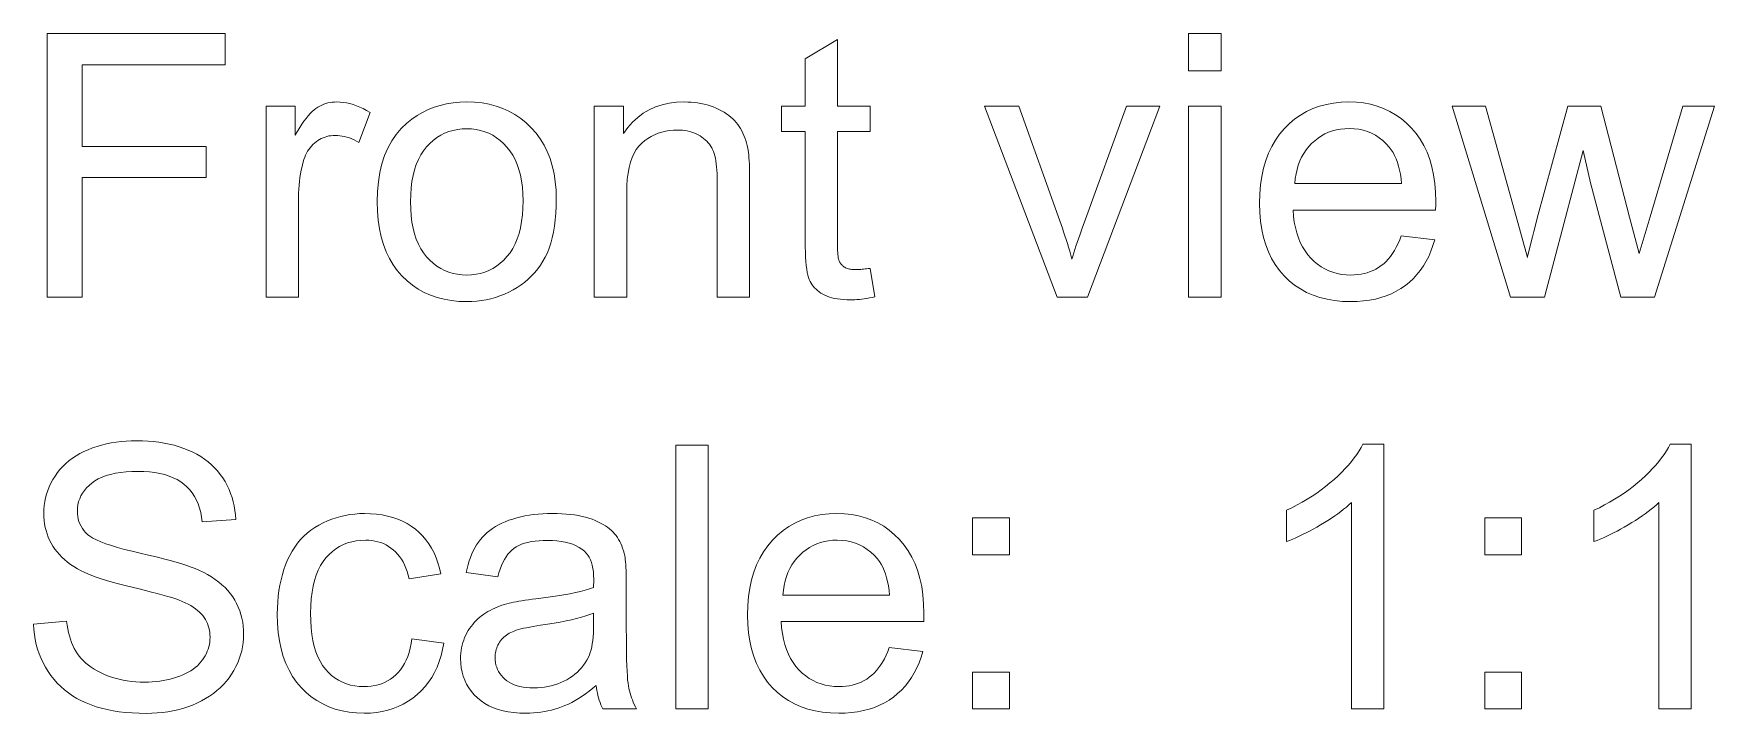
# Model space of a CAD drawing. Extents: x 10 to 410, y 5 to 287.
# Drawn here: x 109.6 to 141.45, y 87.92 to 100.81 of the extents above; entities that cross this region are included whole.
import ezdxf

# ---------------------------------------------------------------- set-up
doc = ezdxf.new("R2010")
doc.units = 0

msp = doc.modelspace()

# ---------------------------------------------------------------- linework, layer by layer
at = {"color": 7, "lineweight": 13}
for points in [[(109.86219, 95.808212), (109.86219, 100.808212), (113.235313, 100.808212), (113.235313, 100.21817), (110.523849, 100.21817), (110.523849, 98.669739), (112.870377, 98.669739), (112.870377, 98.079697), (110.523849, 98.079697), (110.523849, 95.808212)], [(125.452225, 96.357323), (125.540909, 95.815033), (125.489609, 95.804665), (125.439407, 95.795387), (125.390289, 95.787201), (125.34227, 95.780106), (125.295334, 95.774109), (125.249496, 95.769196), (125.20475, 95.765373), (125.161095, 95.76265), (125.11853, 95.761009), (125.077057, 95.76046), (125.011711, 95.76152), (124.949364, 95.764694), (124.890015, 95.769981), (124.833672, 95.777382), (124.780334, 95.786896), (124.729996, 95.798523), (124.682648, 95.812271), (124.638313, 95.828133), (124.596977, 95.846107), (124.55864, 95.866196), (124.522896, 95.888), (124.489334, 95.911148), (124.457962, 95.935616), (124.428764, 95.961418), (124.401749, 95.988548), (124.376923, 96.017014), (124.354279, 96.046806), (124.333809, 96.077927), (124.315529, 96.110374), (124.299431, 96.144157), (124.285172, 96.182411), (124.272415, 96.228264), (124.261162, 96.281731), (124.251411, 96.342796), (124.243156, 96.411469), (124.236404, 96.487747), (124.231148, 96.571632), (124.227402, 96.663124), (124.225151, 96.762222), (124.224396, 96.868919), (124.224396, 98.95282), (123.774193, 98.95282), (123.774193, 99.430313), (124.224396, 99.430313), (124.224396, 100.327309), (124.8349, 100.695663), (124.8349, 99.430313), (125.452225, 99.430313), (125.452225, 98.95282), (124.8349, 98.95282), (124.8349, 96.834816), (124.835228, 96.784164), (124.836197, 96.737274), (124.837814, 96.69413), (124.840088, 96.654732), (124.843002, 96.619095), (124.846565, 96.587204), (124.850777, 96.559067), (124.855637, 96.534676), (124.861145, 96.514046), (124.867302, 96.497162), (124.874191, 96.48246), (124.881897, 96.468376), (124.890427, 96.454903), (124.899773, 96.442047), (124.909935, 96.429802), (124.920921, 96.418175), (124.932724, 96.407158), (124.945335, 96.396751), (124.958778, 96.386963), (124.97303, 96.377792), (124.988327, 96.369362), (125.00489, 96.361824), (125.022705, 96.355179), (125.041794, 96.349411), (125.062134, 96.344536), (125.08374, 96.340546), (125.106613, 96.33744), (125.130745, 96.335228), (125.156136, 96.333893), (125.182785, 96.33345), (125.203903, 96.333687), (125.226303, 96.334404), (125.250015, 96.335602), (125.275009, 96.337273), (125.301308, 96.339417), (125.328903, 96.342049), (125.357788, 96.345146), (125.38797, 96.348732), (125.419449, 96.352791)], [(131.489059, 100.102211), (131.489059, 100.808212), (132.102982, 100.808212), (132.102982, 100.102211)], [(114.009529, 95.808212), (114.009529, 99.430313), (114.56205, 99.430313), (114.56205, 98.881203), (114.604019, 98.95565), (114.64534, 99.024857), (114.686012, 99.088806), (114.726036, 99.147507), (114.765411, 99.200951), (114.804138, 99.249138), (114.842216, 99.292076), (114.879646, 99.329765), (114.916435, 99.362206), (114.952568, 99.389389), (114.988739, 99.412712), (115.025627, 99.433586), (115.063225, 99.452003), (115.101547, 99.467964), (115.140579, 99.481476), (115.180328, 99.492523), (115.220802, 99.501122), (115.261986, 99.507256), (115.303879, 99.510941), (115.346497, 99.512169), (115.408676, 99.510193), (115.471054, 99.504257), (115.533638, 99.494362), (115.596428, 99.480515), (115.659424, 99.462715), (115.722626, 99.440956), (115.786026, 99.415237), (115.84964, 99.385567), (115.913452, 99.351936), (115.97747, 99.314354), (115.766006, 98.744774), (115.720985, 98.77005), (115.675964, 98.792664), (115.630943, 98.812614), (115.585922, 98.829903), (115.540909, 98.844536), (115.495888, 98.856506), (115.450867, 98.865814), (115.405846, 98.872467), (115.360825, 98.876457), (115.315804, 98.877792), (115.275963, 98.876579), (115.236946, 98.872948), (115.198746, 98.86689), (115.161369, 98.858414), (115.124809, 98.847519), (115.089066, 98.834198), (115.054138, 98.818459), (115.020035, 98.800301), (114.98674, 98.779716), (114.954277, 98.756714), (114.923134, 98.73156), (114.893837, 98.704529), (114.866379, 98.675621), (114.840767, 98.644844), (114.816994, 98.612183), (114.795067, 98.577652), (114.774979, 98.541245), (114.756729, 98.50296), (114.740326, 98.462799), (114.725761, 98.420761), (114.706322, 98.354668), (114.688927, 98.287338), (114.673576, 98.218788), (114.660278, 98.149002), (114.649025, 98.077995), (114.639816, 98.005753), (114.632652, 97.932289), (114.627533, 97.857597), (114.624466, 97.781677), (114.623444, 97.704529), (114.623444, 95.808212)], [(116.113892, 97.619263), (116.119484, 97.815269), (116.136269, 98.000847), (116.16423, 98.17598), (116.203384, 98.340683), (116.253731, 98.494942), (116.315254, 98.638771), (116.38797, 98.772163), (116.47187, 98.895119), (116.566963, 99.007629), (116.673241, 99.109711), (116.768738, 99.18618), (116.868324, 99.254601), (116.972008, 99.314964), (117.079788, 99.367287), (117.191658, 99.411552), (117.307617, 99.447777), (117.427673, 99.475945), (117.551819, 99.496071), (117.680061, 99.508141), (117.812393, 99.512169), (117.959045, 99.507271), (118.10025, 99.492592), (118.235992, 99.468117), (118.36628, 99.433861), (118.491112, 99.389809), (118.610481, 99.335976), (118.724396, 99.272346), (118.832855, 99.198936), (118.93586, 99.11573), (119.033401, 99.022743), (119.123474, 98.92112), (119.204071, 98.812035), (119.275185, 98.695473), (119.336815, 98.571449), (119.388962, 98.439949), (119.431625, 98.30098), (119.464813, 98.154549), (119.488518, 98.000641), (119.502739, 97.839264), (119.507477, 97.670425), (119.505386, 97.533569), (119.499092, 97.402687), (119.488602, 97.277771), (119.473923, 97.158829), (119.45504, 97.045845), (119.431969, 96.938843), (119.404701, 96.837799), (119.373238, 96.742729), (119.337578, 96.653625), (119.297729, 96.570488), (119.253868, 96.492134), (119.206184, 96.417351), (119.154686, 96.346153), (119.099365, 96.278542), (119.040222, 96.214508), (118.977264, 96.154053), (118.910484, 96.097176), (118.839882, 96.043884), (118.765457, 95.994179), (118.687225, 95.948051), (118.606339, 95.90593), (118.523987, 95.86824), (118.44017, 95.834984), (118.354889, 95.806168), (118.268143, 95.781776), (118.179924, 95.761826), (118.09024, 95.746307), (117.999092, 95.735222), (117.906471, 95.728577), (117.812393, 95.726357), (117.663193, 95.731232), (117.519829, 95.745865), (117.382294, 95.770248), (117.250595, 95.80439), (117.124725, 95.848289), (117.004684, 95.901939), (116.89048, 95.96534), (116.782104, 96.038498), (116.679565, 96.121414), (116.582855, 96.214081), (116.493752, 96.315918), (116.414032, 96.426353), (116.343681, 96.545387), (116.282722, 96.673012), (116.231133, 96.809235), (116.188927, 96.954048), (116.156097, 97.10746), (116.132652, 97.26947), (116.118584, 97.440071)], [(120.227127, 95.808212), (120.227127, 99.430313), (120.779648, 99.430313), (120.779648, 98.915306), (120.863007, 99.028709), (120.953453, 99.13018), (121.051003, 99.219704), (121.15564, 99.297302), (121.267372, 99.362953), (121.3862, 99.416672), (121.512115, 99.45845), (121.645134, 99.488297), (121.78524, 99.506203), (121.932449, 99.512169), (121.997406, 99.510994), (122.061302, 99.507462), (122.124146, 99.501579), (122.185928, 99.49334), (122.246651, 99.48275), (122.30632, 99.46981), (122.364929, 99.454514), (122.422485, 99.436859), (122.478989, 99.416855), (122.534424, 99.394501), (122.587952, 99.370232), (122.638725, 99.344498), (122.686729, 99.317299), (122.731972, 99.288635), (122.774445, 99.258499), (122.814163, 99.226906), (122.85112, 99.19384), (122.885315, 99.159302), (122.91674, 99.123306), (122.945404, 99.085838), (122.97187, 99.046921), (122.996704, 99.006577), (123.019897, 98.964798), (123.041451, 98.921585), (123.061371, 98.876938), (123.079651, 98.830856), (123.096291, 98.783348), (123.111298, 98.734406), (123.124672, 98.684029), (123.136406, 98.632225), (123.142883, 98.595558), (123.148682, 98.55378), (123.153793, 98.506882), (123.158234, 98.454872), (123.16198, 98.397743), (123.165054, 98.335495), (123.167442, 98.268135), (123.169144, 98.195663), (123.170166, 98.118073), (123.170509, 98.035362), (123.170509, 95.808212), (122.556595, 95.808212), (122.556595, 98.01149), (122.555878, 98.084625), (122.553726, 98.153984), (122.550148, 98.219551), (122.545135, 98.281334), (122.538689, 98.339333), (122.530807, 98.393547), (122.5215, 98.44397), (122.510757, 98.490616), (122.498581, 98.53347), (122.48497, 98.57254), (122.469536, 98.608963), (122.451889, 98.64389), (122.432022, 98.677315), (122.409935, 98.709236), (122.385635, 98.739655), (122.359116, 98.768578), (122.330383, 98.796005), (122.299431, 98.821922), (122.266266, 98.846344), (122.230881, 98.869263), (122.193756, 98.89032), (122.155365, 98.909164), (122.115715, 98.925797), (122.074806, 98.940201), (122.032631, 98.9524), (121.989197, 98.962372), (121.944504, 98.970131), (121.898544, 98.975677), (121.851326, 98.979004), (121.802841, 98.98011), (121.725471, 98.977615), (121.650253, 98.970146), (121.577179, 98.957703), (121.506256, 98.940269), (121.437477, 98.917862), (121.37085, 98.89048), (121.306374, 98.858109), (121.244041, 98.820763), (121.183861, 98.778435), (121.125832, 98.731133), (121.071716, 98.676865), (121.023308, 98.61367), (120.980591, 98.541534), (120.943565, 98.460464), (120.912239, 98.370453), (120.886604, 98.271515), (120.866669, 98.163635), (120.852432, 98.046822), (120.843887, 97.921074), (120.841042, 97.786385), (120.841042, 95.808212)], [(128.999298, 95.808212), (127.621399, 99.430313), (128.269409, 99.430313), (129.047043, 97.261147), (129.072083, 97.190613), (129.09671, 97.119537), (129.120911, 97.047913), (129.14473, 96.975746), (129.168121, 96.90303), (129.191116, 96.829765), (129.213684, 96.755959), (129.235855, 96.68161), (129.257614, 96.606712), (129.278961, 96.531265), (129.29599, 96.589729), (129.314301, 96.650505), (129.333908, 96.7136), (129.354828, 96.779015), (129.377029, 96.846756), (129.400528, 96.916809), (129.425323, 96.989182), (129.451416, 97.063873), (129.47879, 97.140884), (129.507477, 97.220215), (130.312393, 99.430313), (130.943359, 99.430313), (129.572281, 95.808212)], [(131.489059, 95.808212), (131.489059, 99.430313), (132.102982, 99.430313), (132.102982, 95.808212)], [(135.517029, 96.974655), (136.151413, 96.89621), (136.118835, 96.787506), (136.081146, 96.683792), (136.038345, 96.585052), (135.990433, 96.491295), (135.937393, 96.402519), (135.879242, 96.318718), (135.815979, 96.239899), (135.747589, 96.166054), (135.674088, 96.097198), (135.595474, 96.033318), (135.512054, 95.974991), (135.424118, 95.922813), (135.331696, 95.876762), (135.234772, 95.836861), (135.133331, 95.803093), (135.027405, 95.775467), (134.916962, 95.753983), (134.802017, 95.738632), (134.682587, 95.729424), (134.55864, 95.726357), (134.403, 95.731255), (134.253937, 95.745934), (134.11145, 95.770409), (133.975555, 95.804665), (133.846237, 95.848717), (133.723511, 95.90255), (133.607361, 95.966179), (133.497787, 96.039589), (133.394806, 96.122795), (133.298401, 96.215782), (133.209961, 96.317612), (133.130814, 96.427315), (133.060974, 96.544891), (133.000458, 96.670357), (132.949249, 96.803696), (132.907349, 96.944908), (132.874756, 97.094009), (132.851471, 97.250984), (132.837509, 97.415833), (132.832855, 97.58857), (132.837555, 97.767288), (132.851685, 97.93782), (132.875214, 98.100166), (132.908157, 98.254326), (132.950531, 98.400299), (133.002289, 98.538086), (133.063477, 98.667694), (133.134079, 98.789116), (133.214096, 98.902344), (133.303528, 99.007393), (133.400452, 99.103302), (133.502975, 99.18911), (133.611099, 99.264832), (133.724808, 99.330452), (133.844116, 99.385971), (133.969009, 99.431404), (134.099503, 99.466736), (134.23558, 99.491974), (134.377258, 99.507118), (134.524536, 99.512169), (134.66716, 99.507225), (134.804474, 99.492386), (134.936462, 99.467659), (135.063141, 99.433044), (135.184494, 99.388535), (135.300522, 99.334137), (135.411224, 99.269844), (135.516617, 99.195663), (135.616684, 99.111588), (135.711441, 99.017624), (135.79892, 98.914696), (135.877197, 98.803711), (135.946259, 98.684677), (136.006119, 98.557602), (136.056763, 98.42247), (136.098206, 98.279289), (136.130432, 98.128059), (136.153458, 97.968788), (136.167267, 97.80146), (136.171875, 97.626083), (136.171844, 97.614624), (136.171738, 97.602074), (136.17157, 97.588432), (136.171326, 97.5737), (136.171021, 97.557869), (136.170639, 97.540955), (136.170197, 97.522949), (136.169693, 97.503845), (136.169113, 97.483658), (136.168457, 97.462372), (133.467239, 97.462372), (133.476746, 97.345795), (133.491653, 97.234818), (133.511948, 97.129425), (133.537628, 97.029633), (133.568695, 96.935432), (133.605164, 96.846817), (133.647003, 96.763809), (133.694244, 96.686386), (133.746872, 96.614555), (133.804886, 96.548325), (133.867096, 96.488052), (133.932312, 96.434135), (134.000519, 96.386551), (134.071732, 96.345322), (134.14595, 96.310432), (134.223175, 96.281883), (134.303391, 96.259682), (134.386612, 96.24382), (134.472824, 96.234306), (134.562042, 96.231133), (134.628586, 96.232903), (134.693161, 96.238228), (134.755737, 96.247093), (134.816345, 96.259506), (134.874969, 96.275467), (134.931625, 96.294975), (134.986298, 96.318031), (135.039001, 96.344635), (135.089706, 96.374786), (135.138443, 96.408485), (135.185211, 96.446068), (135.229996, 96.487885), (135.272797, 96.533928), (135.313614, 96.584198), (135.352463, 96.638702), (135.389343, 96.697433), (135.424225, 96.760391), (135.457138, 96.827583), (135.488068, 96.899002)], [(137.590698, 95.808212), (136.482239, 99.430313), (137.116623, 99.430313), (137.693024, 97.339592), (137.907883, 96.561966), (137.912216, 96.579872), (137.919754, 96.610397), (137.930496, 96.653542), (137.944458, 96.709305), (137.961609, 96.777687), (137.981964, 96.858688), (138.005539, 96.952309), (138.032318, 97.058556), (138.062286, 97.177414), (138.095474, 97.308891), (138.671875, 99.430313), (139.302841, 99.430313), (139.845139, 97.329361), (140.025894, 96.637001), (140.233948, 97.336182), (140.854675, 99.430313), (141.451538, 99.430313), (140.319214, 95.808212), (139.681427, 95.808212), (139.105026, 97.977379), (138.965195, 98.594704), (138.231903, 95.808212)], [(116.744858, 97.619263), (116.747894, 97.483604), (116.757004, 97.354935), (116.772179, 97.233261), (116.793427, 97.118584), (116.820747, 97.010887), (116.854141, 96.910187), (116.8936, 96.816483), (116.939133, 96.729767), (116.990738, 96.650047), (117.048409, 96.577309), (117.110687, 96.511536), (117.176102, 96.45269), (117.244659, 96.400757), (117.316345, 96.355759), (117.391174, 96.31768), (117.469147, 96.286522), (117.550247, 96.262291), (117.634491, 96.24498), (117.72187, 96.234596), (117.812393, 96.231133), (117.90226, 96.234612), (117.989059, 96.245049), (118.072792, 96.262444), (118.153458, 96.286797), (118.231049, 96.3181), (118.305573, 96.356369), (118.377022, 96.401596), (118.445404, 96.453781), (118.510719, 96.512917), (118.572968, 96.579018), (118.630638, 96.652245), (118.682243, 96.732765), (118.727776, 96.820595), (118.767235, 96.915718), (118.800629, 97.018135), (118.827942, 97.127861), (118.84919, 97.244873), (118.864372, 97.369194), (118.873474, 97.500809), (118.876511, 97.639725), (118.873459, 97.770851), (118.864304, 97.895454), (118.849037, 98.01355), (118.827675, 98.12513), (118.800201, 98.230194), (118.766624, 98.328743), (118.726936, 98.420784), (118.681152, 98.506302), (118.629257, 98.585312), (118.571259, 98.657806), (118.508728, 98.723579), (118.443222, 98.782425), (118.374756, 98.834358), (118.303322, 98.879356), (118.228912, 98.917435), (118.151543, 98.948593), (118.071213, 98.972824), (117.9879, 98.990135), (117.901634, 99.000519), (117.812393, 99.003983), (117.72187, 99.000542), (117.634491, 98.990204), (117.550247, 98.972977), (117.469147, 98.948868), (117.391174, 98.917862), (117.316345, 98.879974), (117.244659, 98.83519), (117.176102, 98.783516), (117.110687, 98.72496), (117.048409, 98.659508), (116.990738, 98.587097), (116.939133, 98.507668), (116.8936, 98.421204), (116.854141, 98.327721), (116.820747, 98.227211), (116.793427, 98.119675), (116.772179, 98.005112), (116.757004, 97.883522), (116.747894, 97.754906)], [(133.501343, 97.967148), (135.523849, 97.967148), (135.51416, 98.056267), (135.50148, 98.140816), (135.485794, 98.220795), (135.467102, 98.296204), (135.445404, 98.367043), (135.420715, 98.433311), (135.393021, 98.49501), (135.36232, 98.552139), (135.328629, 98.604698), (135.291931, 98.652687), (135.231522, 98.720078), (135.167648, 98.78038), (135.100281, 98.833588), (135.029449, 98.8797), (134.955124, 98.918716), (134.877335, 98.950638), (134.796051, 98.975471), (134.711304, 98.993202), (134.623062, 99.003845), (134.531357, 99.007393), (134.44812, 99.004562), (134.367569, 98.996071), (134.289734, 98.981918), (134.214569, 98.962097), (134.14212, 98.936623), (134.072357, 98.905487), (134.00528, 98.868683), (133.940903, 98.826218), (133.879227, 98.778099), (133.820236, 98.724312), (133.765167, 98.665787), (133.715256, 98.603439), (133.670486, 98.53727), (133.630875, 98.467285), (133.596405, 98.393478), (133.567093, 98.315849), (133.542938, 98.234406), (133.523926, 98.149139), (133.510056, 98.060051)], [(109.602982, 89.611084), (110.227127, 89.665649), (110.237167, 89.591965), (110.249565, 89.520973), (110.26432, 89.452675), (110.281425, 89.38707), (110.30088, 89.324158), (110.322693, 89.263947), (110.346855, 89.206429), (110.373375, 89.151596), (110.402245, 89.099464), (110.433472, 89.050034), (110.467659, 89.002861), (110.505432, 88.957535), (110.546791, 88.914047), (110.591721, 88.872406), (110.640244, 88.832603), (110.692337, 88.79464), (110.748016, 88.758522), (110.807274, 88.724243), (110.870117, 88.691811), (110.936539, 88.661217), (111.005608, 88.633026), (111.076378, 88.607803), (111.148849, 88.585556), (111.22303, 88.566269), (111.29892, 88.549942), (111.376511, 88.536591), (111.455811, 88.526207), (111.536812, 88.518791), (111.619522, 88.514336), (111.703934, 88.512856), (111.778763, 88.513977), (111.851822, 88.517357), (111.923103, 88.522987), (111.992607, 88.530861), (112.060349, 88.540993), (112.126305, 88.553375), (112.190498, 88.568008), (112.252907, 88.584885), (112.313553, 88.604019), (112.372421, 88.625404), (112.428917, 88.64875), (112.482445, 88.673767), (112.533012, 88.700455), (112.580605, 88.728813), (112.625237, 88.75885), (112.666893, 88.79055), (112.705589, 88.823921), (112.741318, 88.858963), (112.774071, 88.895683), (112.803864, 88.934067), (112.830757, 88.973648), (112.85482, 89.013947), (112.876053, 89.054962), (112.894455, 89.096687), (112.910019, 89.139137), (112.92276, 89.182297), (112.932671, 89.226173), (112.939743, 89.270767), (112.943993, 89.316078), (112.945404, 89.362106), (112.944046, 89.408577), (112.939949, 89.45385), (112.933128, 89.497932), (112.923576, 89.540825), (112.911301, 89.58252), (112.896294, 89.623016), (112.878555, 89.662323), (112.858093, 89.700439), (112.8349, 89.737358), (112.808983, 89.773087), (112.779922, 89.807655), (112.747314, 89.841095), (112.711166, 89.873413), (112.671463, 89.904602), (112.62822, 89.934662), (112.581421, 89.963608), (112.531082, 89.991417), (112.477196, 90.018105), (112.419762, 90.043671), (112.35878, 90.068108), (112.313652, 90.084663), (112.258774, 90.102966), (112.194145, 90.123001), (112.119759, 90.144775), (112.035622, 90.168297), (111.941727, 90.19355), (111.838074, 90.220543), (111.72467, 90.249283), (111.601509, 90.279755), (111.468597, 90.311966), (111.334938, 90.344864), (111.209526, 90.37738), (111.092369, 90.409531), (110.983467, 90.441299), (110.88282, 90.472694), (110.790428, 90.503716), (110.706284, 90.534355), (110.630402, 90.564629), (110.562767, 90.594521), (110.503387, 90.624039), (110.433586, 90.66246), (110.367439, 90.70269), (110.304939, 90.744728), (110.246086, 90.788574), (110.190887, 90.834221), (110.139336, 90.881683), (110.091431, 90.930946), (110.04718, 90.982025), (110.006577, 91.034904), (109.96962, 91.089592), (109.936249, 91.145851), (109.906387, 91.203438), (109.880043, 91.26236), (109.857208, 91.322609), (109.837883, 91.384186), (109.822075, 91.447098), (109.809784, 91.511337), (109.801003, 91.576904), (109.795731, 91.643806), (109.793976, 91.712036), (109.79612, 91.787254), (109.802567, 91.861488), (109.813316, 91.934731), (109.828354, 92.006989), (109.847694, 92.078255), (109.87133, 92.148529), (109.899261, 92.217819), (109.931488, 92.286118), (109.968018, 92.353424), (110.008842, 92.419746), (110.053795, 92.483986), (110.102707, 92.545052), (110.155571, 92.602943), (110.212395, 92.657669), (110.27317, 92.709221), (110.337906, 92.757599), (110.406593, 92.802811), (110.47924, 92.844849), (110.555847, 92.883713), (110.636406, 92.919403), (110.719864, 92.951805), (110.805161, 92.980797), (110.892303, 93.006378), (110.981285, 93.028542), (111.072113, 93.047302), (111.16478, 93.062653), (111.259285, 93.074585), (111.355637, 93.083115), (111.453835, 93.088226), (111.553864, 93.089935), (111.663742, 93.088142), (111.770988, 93.082771), (111.87561, 93.073822), (111.9776, 93.061287), (112.076973, 93.045174), (112.173714, 93.025475), (112.26783, 93.002197), (112.359322, 92.975334), (112.448189, 92.944901), (112.534424, 92.910873), (112.617386, 92.873375), (112.696434, 92.832497), (112.771553, 92.788246), (112.842743, 92.740616), (112.910019, 92.689613), (112.973373, 92.635231), (113.032806, 92.577469), (113.08831, 92.516335), (113.1399, 92.45182), (113.187561, 92.383934), (113.231148, 92.313431), (113.270508, 92.241096), (113.305641, 92.166916), (113.33654, 92.090889), (113.363213, 92.013023), (113.385651, 91.933319), (113.403862, 91.851768), (113.417847, 91.768379), (113.427605, 91.683151), (113.433128, 91.596077), (112.798752, 91.548325), (112.786079, 91.640823), (112.768532, 91.728683), (112.746109, 91.811897), (112.718803, 91.89048), (112.686623, 91.964424), (112.649567, 92.03373), (112.607635, 92.098396), (112.560822, 92.158417), (112.509132, 92.213806), (112.452568, 92.264557), (112.390755, 92.31057), (112.323303, 92.351738), (112.250237, 92.388062), (112.171532, 92.41954), (112.087204, 92.446175), (111.997246, 92.467972), (111.901665, 92.484924), (111.800453, 92.497032), (111.693619, 92.504295), (111.581154, 92.506714), (111.464355, 92.504517), (111.354073, 92.497917), (111.250305, 92.486916), (111.153046, 92.471519), (111.062309, 92.451721), (110.978081, 92.427521), (110.900368, 92.398926), (110.82917, 92.365921), (110.764488, 92.328529), (110.706322, 92.286728), (110.654152, 92.241829), (110.607483, 92.195122), (110.566299, 92.146606), (110.530602, 92.096283), (110.500404, 92.044144), (110.475693, 91.990211), (110.456474, 91.934464), (110.442749, 91.876907), (110.434509, 91.817543), (110.431763, 91.756378), (110.433708, 91.703438), (110.439545, 91.65242), (110.449265, 91.603302), (110.462868, 91.556099), (110.48037, 91.510811), (110.501755, 91.467422), (110.527023, 91.425949), (110.556183, 91.386391), (110.589233, 91.348732), (110.626175, 91.312988), (110.670525, 91.278114), (110.727196, 91.243073), (110.796173, 91.207855), (110.877464, 91.17247), (110.971069, 91.136917), (111.076988, 91.101189), (111.195221, 91.065292), (111.32576, 91.029228), (111.468613, 90.992989), (111.623787, 90.956581), (111.780045, 90.920547), (111.92617, 90.885429), (112.062172, 90.851242), (112.188042, 90.81797), (112.30378, 90.785622), (112.409393, 90.754189), (112.504875, 90.723686), (112.590225, 90.694099), (112.665443, 90.665428), (112.730537, 90.637688), (112.815567, 90.596367), (112.896019, 90.552895), (112.971909, 90.507278), (113.043228, 90.459511), (113.10997, 90.409599), (113.17215, 90.357536), (113.229752, 90.303322), (113.282791, 90.246964), (113.331253, 90.188454), (113.375145, 90.127792), (113.41468, 90.065125), (113.450043, 90.00058), (113.481255, 89.934151), (113.508301, 89.865852), (113.531181, 89.795685), (113.549911, 89.723633), (113.564476, 89.649704), (113.574875, 89.573906), (113.581116, 89.496231), (113.583199, 89.416672), (113.58091, 89.337326), (113.574059, 89.258896), (113.56263, 89.181389), (113.546638, 89.104805), (113.52607, 89.029144), (113.500931, 88.954399), (113.471222, 88.880569), (113.436951, 88.807671), (113.398102, 88.735687), (113.354683, 88.664627), (113.306984, 88.595596), (113.255295, 88.529701), (113.199615, 88.466949), (113.139954, 88.407326), (113.076294, 88.350853), (113.008644, 88.297508), (112.936996, 88.247299), (112.861366, 88.200233), (112.781746, 88.156303), (112.698135, 88.115517), (112.611458, 88.078255), (112.522621, 88.044914), (112.431648, 88.015495), (112.338516, 87.990005), (112.24324, 87.96843), (112.145813, 87.950783), (112.046242, 87.93705), (111.944519, 87.927246), (111.840652, 87.921364), (111.734627, 87.919403), (111.601089, 87.921379), (111.471939, 87.927315), (111.347198, 87.93721), (111.226852, 87.951057), (111.110909, 87.968857), (110.999367, 87.990616), (110.89222, 88.016335), (110.789474, 88.046005), (110.691124, 88.079636), (110.597183, 88.117218), (110.507416, 88.158775), (110.4216, 88.20433), (110.339745, 88.253868), (110.261848, 88.307396), (110.187904, 88.364922), (110.11792, 88.42643), (110.051888, 88.491928), (109.989815, 88.561424), (109.931694, 88.634903), (109.877533, 88.712379), (109.827827, 88.792885), (109.783058, 88.875473), (109.74324, 88.960144), (109.708366, 89.04689), (109.678436, 89.135719), (109.653458, 89.226631), (109.633415, 89.319626), (109.618324, 89.414696), (109.608177, 89.511848)], [(121.772148, 88.004669), (121.772148, 93.004669), (122.386063, 93.004669), (122.386063, 88.004669)], [(135.186203, 88.004669), (134.572281, 88.004669), (134.572281, 91.916672), (134.526566, 91.874382), (134.478073, 91.832092), (134.426834, 91.789795), (134.372833, 91.747505), (134.316055, 91.705215), (134.256531, 91.662926), (134.194229, 91.620628), (134.129166, 91.578339), (134.061356, 91.536049), (133.990768, 91.493752), (133.91954, 91.452522), (133.849777, 91.413399), (133.781479, 91.376396), (133.714645, 91.341507), (133.649277, 91.308731), (133.585373, 91.278069), (133.522949, 91.249519), (133.461975, 91.223083), (133.402481, 91.198769), (133.344452, 91.176567), (133.344452, 91.77002), (133.446152, 91.819473), (133.545273, 91.870972), (133.641785, 91.924522), (133.735718, 91.98011), (133.827057, 92.03775), (133.915802, 92.097435), (134.001953, 92.159172), (134.08551, 92.222954), (134.166489, 92.288773), (134.244858, 92.356644), (134.319687, 92.425339), (134.390015, 92.493622), (134.455841, 92.561493), (134.517166, 92.628952), (134.57399, 92.696007), (134.626312, 92.76265), (134.674118, 92.828888), (134.717438, 92.894707), (134.756256, 92.960129), (134.790558, 93.025131), (135.186203, 93.025131)], [(141.011566, 88.004669), (140.397659, 88.004669), (140.397659, 91.916672), (140.351929, 91.874382), (140.303452, 91.832092), (140.252213, 91.789795), (140.198196, 91.747505), (140.141434, 91.705215), (140.081894, 91.662926), (140.019608, 91.620628), (139.954544, 91.578339), (139.886719, 91.536049), (139.816147, 91.493752), (139.744904, 91.452522), (139.67514, 91.413399), (139.606842, 91.376396), (139.540009, 91.341507), (139.474655, 91.308731), (139.410751, 91.278069), (139.348328, 91.249519), (139.287354, 91.223083), (139.227859, 91.198769), (139.16983, 91.176567), (139.16983, 91.77002), (139.27153, 91.819473), (139.370636, 91.870972), (139.467163, 91.924522), (139.561096, 91.98011), (139.652435, 92.03775), (139.74118, 92.097435), (139.827332, 92.159172), (139.910889, 92.222954), (139.991852, 92.288773), (140.070236, 92.356644), (140.145065, 92.425339), (140.215393, 92.493622), (140.281219, 92.561493), (140.342545, 92.628952), (140.399353, 92.696007), (140.451675, 92.76265), (140.499496, 92.828888), (140.542816, 92.894707), (140.581635, 92.960129), (140.615936, 93.025131), (141.011566, 93.025131)], [(116.772148, 89.331406), (117.375832, 89.25296), (117.352959, 89.130844), (117.323921, 89.014153), (117.288704, 88.902878), (117.247314, 88.797028), (117.199753, 88.696602), (117.146019, 88.601601), (117.086113, 88.512016), (117.020035, 88.427864), (116.947777, 88.349129), (116.869347, 88.275818), (116.78598, 88.208748), (116.698883, 88.148735), (116.608078, 88.095787), (116.51355, 88.049896), (116.415306, 88.011063), (116.313347, 87.979294), (116.207672, 87.954582), (116.098274, 87.936935), (115.985161, 87.926346), (115.868324, 87.922813), (115.722542, 87.927673), (115.582581, 87.942253), (115.448456, 87.966553), (115.320168, 88.00058), (115.197708, 88.044319), (115.081085, 88.097778), (114.970291, 88.160965), (114.865326, 88.233864), (114.766197, 88.31649), (114.672897, 88.408829), (114.587036, 88.510246), (114.510208, 88.620087), (114.442421, 88.73835), (114.383675, 88.865036), (114.333961, 89.000153), (114.293289, 89.143684), (114.261658, 89.295647), (114.239059, 89.456032), (114.22551, 89.62484), (114.220985, 89.802078), (114.222931, 89.917938), (114.22876, 90.030861), (114.23848, 90.140854), (114.25209, 90.247917), (114.269592, 90.352043), (114.29097, 90.453239), (114.316246, 90.551498), (114.345406, 90.646828), (114.378456, 90.73922), (114.41539, 90.828682), (114.456306, 90.914474), (114.501274, 90.995872), (114.550301, 91.072868), (114.603386, 91.145462), (114.66053, 91.213654), (114.721741, 91.277451), (114.787003, 91.336845), (114.856323, 91.391846), (114.929703, 91.442444), (115.007141, 91.48864), (115.087311, 91.530434), (115.168869, 91.567833), (115.251839, 91.60083), (115.336197, 91.629433), (115.421959, 91.653625), (115.509117, 91.673431), (115.597672, 91.688828), (115.68763, 91.699829), (115.778984, 91.706429), (115.871735, 91.708626), (115.987595, 91.705643), (116.099159, 91.696686), (116.206421, 91.68177), (116.309387, 91.660873), (116.408058, 91.634018), (116.502434, 91.601189), (116.592506, 91.562393), (116.678284, 91.517632), (116.759766, 91.466896), (116.836945, 91.410194), (116.909286, 91.348), (116.976242, 91.280792), (117.037804, 91.208572), (117.093971, 91.13134), (117.14476, 91.049095), (117.190155, 90.96183), (117.230164, 90.869553), (117.264778, 90.77227), (117.294006, 90.669968), (117.317848, 90.562653), (116.720985, 90.470566), (116.702621, 90.54174), (116.681625, 90.609306), (116.658012, 90.673256), (116.631767, 90.733589), (116.60289, 90.790314), (116.571396, 90.843414), (116.53727, 90.892899), (116.500519, 90.938774), (116.461143, 90.981033), (116.419144, 91.019676), (116.374924, 91.054672), (116.328903, 91.085976), (116.281067, 91.113602), (116.231422, 91.13755), (116.179977, 91.157806), (116.126717, 91.174385), (116.071655, 91.187271), (116.014778, 91.196487), (115.9561, 91.202011), (115.895615, 91.20385), (115.804581, 91.200523), (115.717033, 91.190552), (115.632957, 91.17392), (115.552368, 91.150642), (115.47525, 91.120712), (115.401611, 91.084137), (115.331459, 91.040909), (115.264778, 90.991028), (115.201584, 90.934494), (115.141861, 90.871315), (115.086777, 90.800934), (115.037491, 90.722816), (114.994011, 90.636948), (114.956322, 90.543343), (114.924431, 90.442001), (114.898338, 90.332909), (114.878044, 90.21608), (114.863548, 90.091507), (114.854858, 89.95919), (114.851959, 89.81913), (114.854752, 89.677147), (114.863144, 89.543144), (114.877129, 89.417114), (114.896706, 89.299072), (114.921875, 89.189011), (114.952637, 89.086937), (114.988998, 88.992836), (115.030945, 88.906715), (115.078491, 88.828575), (115.13163, 88.758423), (115.18927, 88.695564), (115.25032, 88.63932), (115.314781, 88.589699), (115.382652, 88.546692), (115.453934, 88.5103), (115.528625, 88.480522), (115.606728, 88.457367), (115.688248, 88.440819), (115.77317, 88.430901), (115.861504, 88.427589), (115.932617, 88.429802), (116.001343, 88.436455), (116.06768, 88.44754), (116.13163, 88.463058), (116.193192, 88.483009), (116.252365, 88.507401), (116.309151, 88.536217), (116.363548, 88.569473), (116.415565, 88.607162), (116.465187, 88.649277), (116.511848, 88.696007), (116.554955, 88.747505), (116.594521, 88.80378), (116.630539, 88.86483), (116.66301, 88.930656), (116.691925, 89.001259), (116.7173, 89.076637), (116.739128, 89.156784), (116.757416, 89.241707)], [(120.264641, 88.451462), (120.196686, 88.395187), (120.129242, 88.342323), (120.062309, 88.29287), (119.995888, 88.246826), (119.929977, 88.204193), (119.864578, 88.16497), (119.799683, 88.129158), (119.735313, 88.096756), (119.671448, 88.067764), (119.608093, 88.042183), (119.54454, 88.019508), (119.480057, 87.999214), (119.414658, 87.981308), (119.348343, 87.96579), (119.281097, 87.95266), (119.212936, 87.94191), (119.143852, 87.933556), (119.073853, 87.927589), (119.00293, 87.924011), (118.931084, 87.922813), (118.814468, 87.925728), (118.703384, 87.934479), (118.597832, 87.949059), (118.497795, 87.969475), (118.40329, 87.99572), (118.314301, 88.027794), (118.230843, 88.065704), (118.152908, 88.109444), (118.080505, 88.159019), (118.013618, 88.214424), (117.952705, 88.274368), (117.898201, 88.337547), (117.850113, 88.403969), (117.808434, 88.473633), (117.77317, 88.546532), (117.744316, 88.622681), (117.72187, 88.702057), (117.705841, 88.784683), (117.696228, 88.870544), (117.693024, 88.959648), (117.694229, 89.012398), (117.697861, 89.064217), (117.703918, 89.11512), (117.712395, 89.165108), (117.723289, 89.214165), (117.73661, 89.262306), (117.75235, 89.309532), (117.770508, 89.355827), (117.791092, 89.401207), (117.814095, 89.445663), (117.839066, 89.488792), (117.865532, 89.530182), (117.893494, 89.569832), (117.922966, 89.607742), (117.953934, 89.643906), (117.986404, 89.678337), (118.02037, 89.711029), (118.055847, 89.741982), (118.092812, 89.771194), (118.131287, 89.798668), (118.171005, 89.824623), (118.211708, 89.849281), (118.253403, 89.872643), (118.296089, 89.894707), (118.33976, 89.915482), (118.384422, 89.934952), (118.430077, 89.953133), (118.476715, 89.970016), (118.524345, 89.985603), (118.572968, 89.999893), (118.610962, 90.009407), (118.652634, 90.01886), (118.697998, 90.028236), (118.747047, 90.037544), (118.799774, 90.046791), (118.856186, 90.055962), (118.916283, 90.065071), (118.980057, 90.074112), (119.047523, 90.083076), (119.118668, 90.09198), (119.263451, 90.110054), (119.400391, 90.128815), (119.52948, 90.148254), (119.650726, 90.168381), (119.76413, 90.189186), (119.86969, 90.21067), (119.967407, 90.232841), (120.057274, 90.255692), (120.139305, 90.279228), (120.213486, 90.303444), (120.214134, 90.327759), (120.214714, 90.350235), (120.215225, 90.370872), (120.215668, 90.389664), (120.216042, 90.406616), (120.216347, 90.421722), (120.216583, 90.43499), (120.216759, 90.446419), (120.216858, 90.456001), (120.216896, 90.463745), (120.215157, 90.53656), (120.209938, 90.604942), (120.201241, 90.668892), (120.189064, 90.728409), (120.173409, 90.783485), (120.154274, 90.834137), (120.13166, 90.880348), (120.105568, 90.922134), (120.076004, 90.95948), (120.042953, 90.992393), (119.993599, 91.031921), (119.939674, 91.067291), (119.88118, 91.098495), (119.818123, 91.125542), (119.750488, 91.14843), (119.678284, 91.167152), (119.601509, 91.181717), (119.520172, 91.192116), (119.434258, 91.198357), (119.343773, 91.200439), (119.259407, 91.198921), (119.179581, 91.194366), (119.104294, 91.186783), (119.033539, 91.176155), (118.967323, 91.162498), (118.90564, 91.145798), (118.848495, 91.126068), (118.795883, 91.103302), (118.74781, 91.077499), (118.704277, 91.048668), (118.664078, 91.015976), (118.626038, 90.978615), (118.590134, 90.936577), (118.556389, 90.88987), (118.524788, 90.838486), (118.495338, 90.782433), (118.468033, 90.721703), (118.442886, 90.656303), (118.419876, 90.586235), (118.399025, 90.51149), (117.798752, 90.593346), (117.816177, 90.668945), (117.835724, 90.74157), (117.857376, 90.811234), (117.881149, 90.87793), (117.907036, 90.941658), (117.935036, 91.002419), (117.965157, 91.060211), (117.997383, 91.115036), (118.031731, 91.166893), (118.068192, 91.21579), (118.107376, 91.262108), (118.14991, 91.306236), (118.195786, 91.34819), (118.244995, 91.387955), (118.297554, 91.425545), (118.353455, 91.460945), (118.412697, 91.494164), (118.475281, 91.5252), (118.541214, 91.554054), (118.610481, 91.580727), (118.682549, 91.605026), (118.756866, 91.62677), (118.833435, 91.645958), (118.912254, 91.662582), (118.993324, 91.676651), (119.076645, 91.688164), (119.162224, 91.697113), (119.250046, 91.703506), (119.340118, 91.707344), (119.432449, 91.708626), (119.523476, 91.707535), (119.611031, 91.704262), (119.695099, 91.698799), (119.775696, 91.691162), (119.852806, 91.681343), (119.926445, 91.669334), (119.996597, 91.655144), (120.063278, 91.638779), (120.12648, 91.620224), (120.186195, 91.599487), (120.242645, 91.577095), (120.296021, 91.553581), (120.346329, 91.528938), (120.393562, 91.503166), (120.437729, 91.476273), (120.478828, 91.448257), (120.516861, 91.419113), (120.551819, 91.388847), (120.58371, 91.357452), (120.612526, 91.324928), (120.638992, 91.290977), (120.663826, 91.25528), (120.687019, 91.21785), (120.708572, 91.17868), (120.728493, 91.137772), (120.746773, 91.095116), (120.763412, 91.050728), (120.778419, 91.004601), (120.791794, 90.956734), (120.803528, 90.907127), (120.809357, 90.873222), (120.814575, 90.834274), (120.819183, 90.790276), (120.823166, 90.741234), (120.826546, 90.687141), (120.829308, 90.627998), (120.831459, 90.563812), (120.832993, 90.494576), (120.833916, 90.420288), (120.834221, 90.340958), (120.834221, 89.522408), (120.83461, 89.357483), (120.835785, 89.205147), (120.837753, 89.065399), (120.8405, 88.938232), (120.844025, 88.823647), (120.848343, 88.721657), (120.853439, 88.632248), (120.859322, 88.55542), (120.86599, 88.49118), (120.873444, 88.439529), (120.882057, 88.394348), (120.892197, 88.349556), (120.903885, 88.30513), (120.917099, 88.261078), (120.931847, 88.217407), (120.948135, 88.17411), (120.965958, 88.131187), (120.985313, 88.088638), (121.006203, 88.046463), (121.028625, 88.004669), (120.387428, 88.004669), (120.369011, 88.043518), (120.351959, 88.083656), (120.336266, 88.125099), (120.321945, 88.167831), (120.308983, 88.211868), (120.297386, 88.257195), (120.287155, 88.303818), (120.278282, 88.351738), (120.270782, 88.400955)], [(125.817169, 89.171112), (126.451546, 89.092667), (126.418976, 88.983963), (126.381287, 88.880249), (126.338486, 88.781509), (126.290565, 88.687752), (126.237526, 88.598976), (126.179375, 88.515175), (126.116112, 88.436356), (126.047729, 88.362511), (125.974228, 88.293655), (125.895615, 88.229774), (125.812187, 88.171448), (125.724258, 88.11927), (125.631836, 88.073219), (125.534904, 88.033318), (125.433472, 87.99955), (125.327538, 87.971924), (125.217102, 87.950439), (125.102158, 87.935089), (124.982719, 87.92588), (124.85878, 87.922813), (124.703133, 87.927711), (124.55407, 87.94239), (124.411591, 87.966866), (124.275696, 88.001122), (124.146378, 88.045174), (124.023651, 88.099007), (123.907501, 88.162636), (123.797928, 88.236046), (123.694946, 88.319252), (123.598541, 88.412239), (123.510086, 88.514069), (123.430946, 88.623772), (123.361115, 88.741348), (123.300591, 88.866814), (123.249382, 89.000153), (123.207481, 89.141365), (123.174889, 89.290466), (123.151611, 89.447441), (123.13765, 89.612289), (123.132996, 89.785027), (123.137695, 89.963745), (123.151817, 90.134277), (123.175354, 90.296623), (123.208298, 90.450783), (123.250656, 90.596756), (123.302429, 90.734543), (123.363617, 90.864151), (123.434219, 90.985573), (123.514236, 91.098801), (123.603661, 91.20385), (123.700592, 91.299759), (123.803116, 91.385567), (123.911232, 91.461288), (124.02494, 91.526909), (124.144249, 91.582428), (124.269142, 91.627861), (124.399635, 91.663193), (124.535721, 91.688431), (124.677399, 91.703575), (124.824669, 91.708626), (124.9673, 91.703682), (125.104614, 91.688843), (125.236603, 91.664116), (125.363281, 91.629501), (125.484627, 91.584991), (125.600662, 91.530594), (125.711365, 91.466301), (125.816757, 91.39212), (125.916824, 91.308044), (126.011574, 91.214081), (126.09906, 91.111153), (126.17733, 91.000168), (126.246399, 90.881134), (126.306252, 90.754059), (126.356903, 90.618927), (126.398338, 90.475746), (126.430573, 90.324516), (126.45359, 90.165245), (126.467407, 89.997917), (126.472008, 89.82254), (126.471977, 89.811081), (126.47187, 89.798531), (126.471703, 89.784889), (126.471466, 89.770157), (126.471161, 89.754326), (126.470779, 89.737411), (126.470337, 89.719406), (126.469826, 89.700302), (126.469246, 89.680115), (126.468597, 89.658829), (123.767372, 89.658829), (123.776886, 89.542252), (123.791794, 89.431274), (123.812088, 89.325882), (123.837769, 89.226089), (123.868835, 89.131889), (123.905296, 89.043274), (123.947144, 88.960266), (123.994385, 88.882843), (124.047012, 88.811012), (124.105026, 88.744781), (124.167236, 88.684509), (124.232445, 88.630592), (124.300659, 88.583008), (124.371872, 88.541779), (124.446091, 88.506889), (124.523308, 88.47834), (124.603523, 88.456139), (124.686745, 88.440277), (124.772964, 88.430763), (124.86219, 88.427589), (124.928726, 88.429359), (124.993294, 88.434685), (125.055878, 88.44355), (125.116486, 88.455963), (125.17511, 88.471924), (125.231766, 88.491432), (125.286438, 88.514488), (125.339127, 88.541092), (125.389847, 88.571243), (125.438583, 88.604942), (125.485344, 88.642525), (125.530128, 88.684341), (125.572929, 88.730385), (125.613754, 88.780655), (125.652603, 88.835159), (125.689468, 88.89389), (125.724365, 88.956848), (125.757278, 89.02404), (125.788208, 89.095459)], [(127.392883, 90.927589), (127.392883, 91.62677), (128.092072, 91.62677), (128.092072, 90.927589)], [(137.099564, 90.927589), (137.099564, 91.62677), (137.798752, 91.62677), (137.798752, 90.927589)], [(123.801476, 90.163605), (125.82399, 90.163605), (125.814301, 90.252724), (125.801613, 90.337273), (125.785927, 90.417252), (125.767235, 90.492661), (125.745544, 90.563499), (125.720848, 90.629768), (125.693153, 90.691467), (125.66246, 90.748596), (125.628761, 90.801155), (125.592064, 90.849144), (125.531662, 90.916534), (125.467781, 90.976837), (125.400421, 91.030045), (125.329582, 91.076157), (125.255264, 91.115173), (125.177467, 91.147095), (125.096191, 91.171928), (125.011436, 91.189659), (124.923203, 91.200302), (124.83149, 91.20385), (124.748253, 91.201019), (124.667709, 91.192528), (124.589867, 91.178375), (124.514709, 91.158554), (124.442253, 91.13308), (124.37249, 91.101944), (124.30542, 91.06514), (124.241043, 91.022675), (124.179359, 90.974556), (124.120377, 90.920769), (124.065308, 90.862244), (124.015396, 90.799896), (123.970627, 90.733727), (123.931015, 90.663742), (123.896545, 90.589935), (123.867233, 90.512306), (123.843071, 90.430862), (123.824059, 90.345596), (123.810196, 90.256508)], [(120.213486, 89.82254), (120.143295, 89.795662), (120.066414, 89.769608), (119.982857, 89.74437), (119.892609, 89.719948), (119.795677, 89.69635), (119.692062, 89.673561), (119.581764, 89.651596), (119.464783, 89.630455), (119.34111, 89.610123), (119.210754, 89.590614), (119.137253, 89.579567), (119.068192, 89.568245), (119.003555, 89.556648), (118.943359, 89.544777), (118.887596, 89.532639), (118.836266, 89.520218), (118.789368, 89.507538), (118.74691, 89.494576), (118.708878, 89.481339), (118.675285, 89.467834), (118.644623, 89.45356), (118.615395, 89.438026), (118.587601, 89.421227), (118.561234, 89.403168), (118.536301, 89.38385), (118.512802, 89.363266), (118.490738, 89.341415), (118.4701, 89.318314), (118.450897, 89.293945), (118.433128, 89.268311), (118.416931, 89.24176), (118.402435, 89.21463), (118.389641, 89.18692), (118.378555, 89.158623), (118.369179, 89.129753), (118.361504, 89.100304), (118.355537, 89.070274), (118.351273, 89.039665), (118.348717, 89.008469), (118.347862, 88.9767), (118.349724, 88.928406), (118.355301, 88.881752), (118.364594, 88.836731), (118.377602, 88.793343), (118.394333, 88.751602), (118.41478, 88.711487), (118.438942, 88.673019), (118.466827, 88.636185), (118.498428, 88.600983), (118.533745, 88.567429), (118.572639, 88.536324), (118.614983, 88.508492), (118.660774, 88.483932), (118.710007, 88.462646), (118.76268, 88.444641), (118.818802, 88.429909), (118.878372, 88.418449), (118.941383, 88.410263), (119.007835, 88.40535), (119.077744, 88.403717), (119.147896, 88.405266), (119.216484, 88.40992), (119.283508, 88.417679), (119.348953, 88.428543), (119.412834, 88.442513), (119.475151, 88.459579), (119.535889, 88.479752), (119.595062, 88.503029), (119.652672, 88.529411), (119.70871, 88.558899), (119.762497, 88.59108), (119.813347, 88.625542), (119.861267, 88.662292), (119.90625, 88.701324), (119.948303, 88.742645), (119.987427, 88.786255), (120.023613, 88.832138), (120.05687, 88.880318), (120.087189, 88.930779), (120.114578, 88.983521), (120.133369, 89.027115), (120.150185, 89.074654), (120.165016, 89.12616), (120.177879, 89.18161), (120.188759, 89.241028), (120.197655, 89.304398), (120.204582, 89.371719), (120.209526, 89.443008), (120.212494, 89.518242), (120.213486, 89.597435)], [(127.392883, 88.004669), (127.392883, 88.70385), (128.092072, 88.70385), (128.092072, 88.004669)], [(137.099564, 88.004669), (137.099564, 88.70385), (137.798752, 88.70385), (137.798752, 88.004669)]]:
    msp.add_lwpolyline(points, close=True, dxfattribs=at)

doc.saveas('drawing.dxf')
